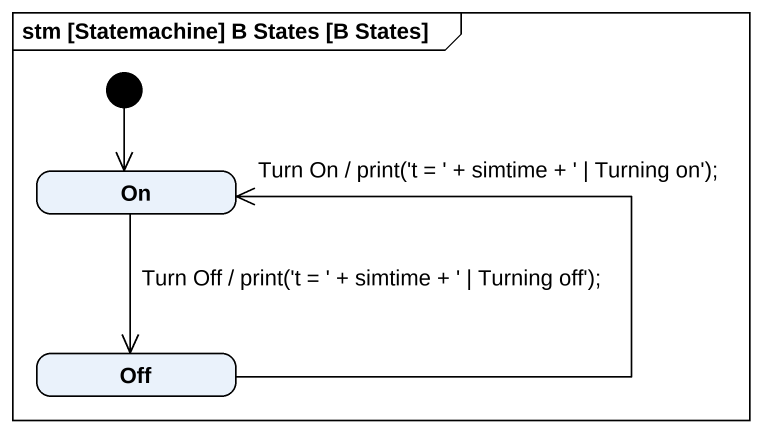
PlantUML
@startuml
mainframe stm [Statemachine] B States [B States]
hide empty description
state "On" as On_
state Off
[*] --> On_
On_ --> Off : Turn Off / print('t = ' + simtime + ' | Turning off');
Off -up-> On_ : Turn On / print('t = ' + simtime + ' | Turning on');
@enduml
